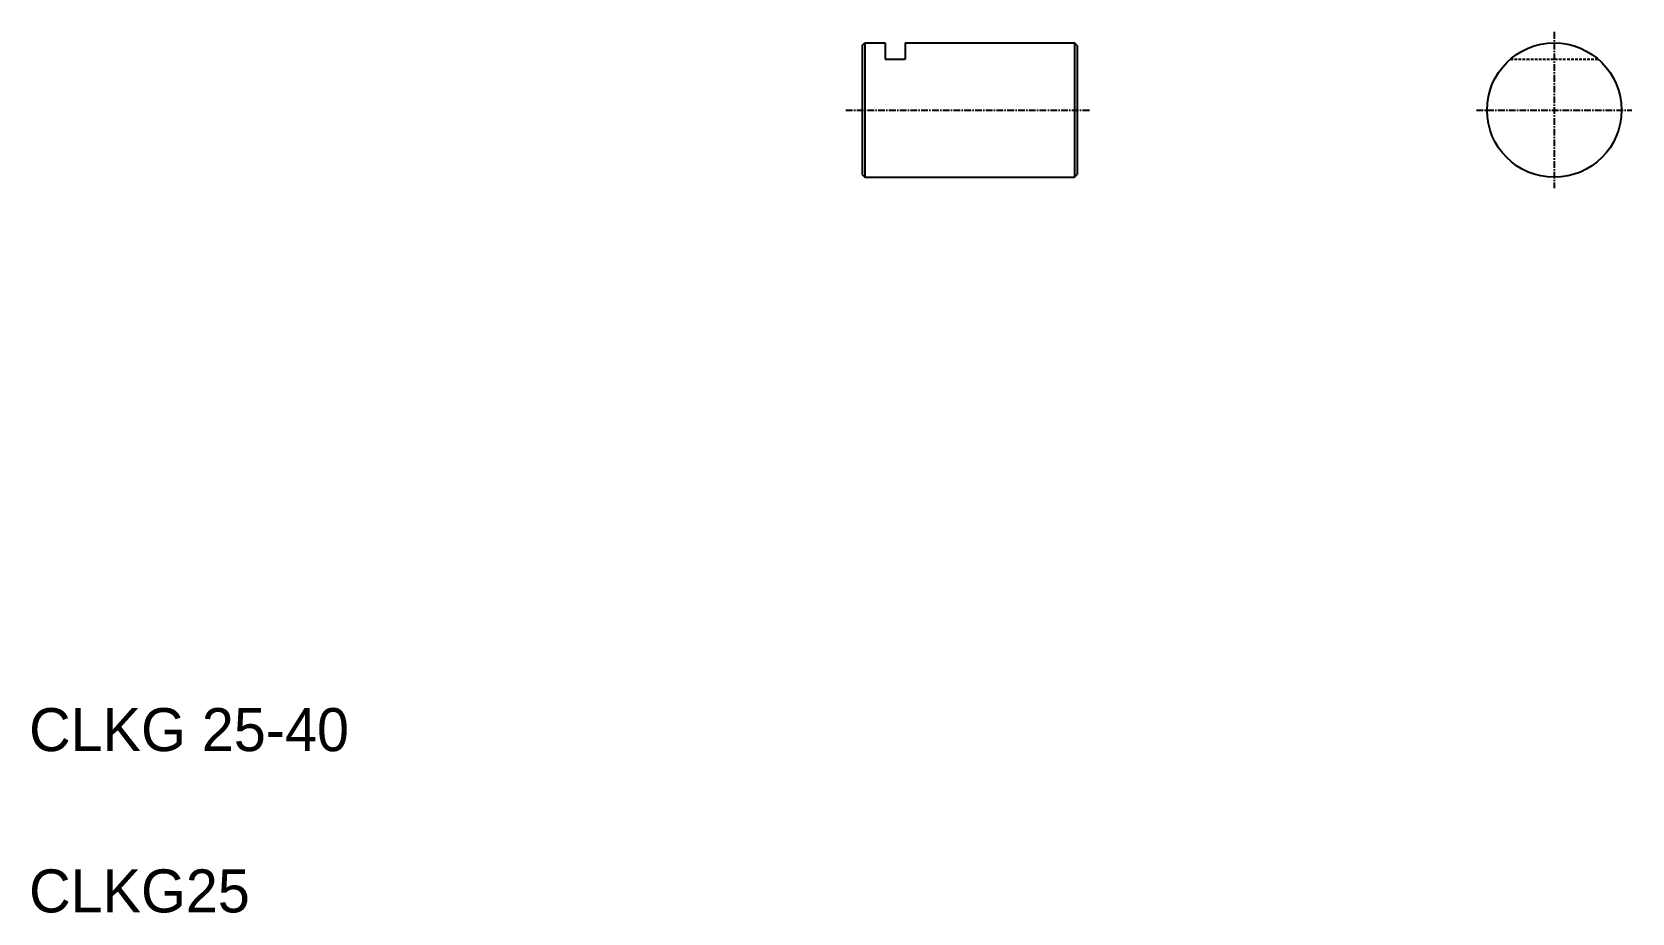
# Model space of a CAD drawing. Extents: x 65 to 363, y -10 to 154.
import ezdxf

# ---------------------------------------------------------------- set-up
doc = ezdxf.new("R2010")
doc.units = 0
doc.linetypes.add('CENTER', pattern=[2, 1.25, -0.25, 0.25, -0.25])
doc.linetypes.add('DASHED', pattern=[0.75, 0.5, -0.25])
doc.layers.get('0').update_dxf_attribs({"linetype": 'CONTINUOUS'})
doc.layers.add('CENTER', color=1, linetype='CENTER')

msp = doc.modelspace()

# ---------------------------------------------------------------- linework, layer by layer
for p, q in [((219.43, 151.83), (219.93, 152.33)), ((219.43, 151.83), (219.43, 127.83)), ((219.93, 152.33), (219.93, 127.33)), ((219.93, 152.33), (223.73, 152.33)), ((223.73, 152.33), (223.73, 149.33)), ((227.43, 152.33), (258.93, 152.33)), ((227.43, 152.33), (227.43, 149.33)), ((232.8, 152.33), (232.8, 152.33)), ((248.18, 152.33), (248.18, 152.33)), ((258.93, 152.33), (258.93, 127.33)), ((259.43, 151.83), (258.93, 152.33)), ((259.43, 151.83), (259.43, 127.83)), ((223.73, 149.33), (227.43, 149.33)), ((219.43, 127.83), (219.93, 127.33)), ((219.93, 127.33), (258.93, 127.33)), ((258.93, 127.33), (259.43, 127.83))]:
    msp.add_line(p, q)
at = {"color": 3, "linetype": 'DASHED'}
msp.add_line((339.96, 149.33), (356.21, 149.33), dxfattribs=at)
at = {"color": 7, "linetype": 'CONTINUOUS'}
msp.add_circle((348.09, 139.83), 12.5, dxfattribs=at)
at = {"layer": 'CENTER', "color": 1, "linetype": 'CENTER'}
for p, q in [((348.09, 154.36), (348.09, 125.31)), ((216.43, 139.83), (261.72, 139.83)), ((333.63, 139.83), (362.54, 139.83))]:
    msp.add_line(p, q, dxfattribs=at)

# ---------------------------------------------------------------- texts
for s, p in [('CLKG 25-40', (64.6, 20.6)), ('CLKG25', (64.6, -9.4))]:
    msp.add_text(s, height=8).set_placement(p)

doc.saveas('drawing.dxf')
